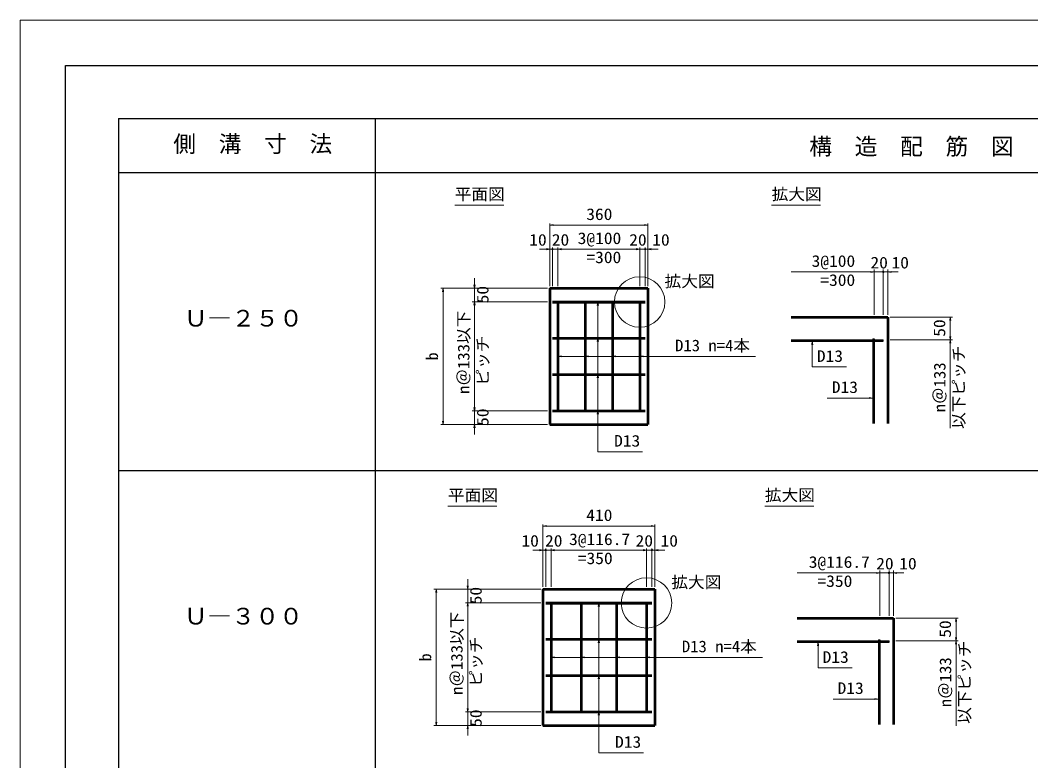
# Model space of a CAD drawing. Units: millimetres, scale not verified. Extents: x -4205 to 4205, y -2970 to 2970.
# Drawn here: x -4205 to 246, y -293 to 2970 of the extents above; entities that cross this region are included whole.
import ezdxf
from ezdxf.enums import TextEntityAlignment as Align

# ---------------------------------------------------------------- set-up
doc = ezdxf.new("R2010")
doc.units = ezdxf.units.MM
doc.header["$LTSCALE"] = 10
for name, color, linetype, lineweight in [('0-0_D-BMK-HTXT', 7, 'Continuous', 13), ('0-1_D-STR', 1, 'Continuous', 50), ('0-2_D-STR-DIM', 7, 'Continuous', 13), ('0-3_D-STR-TXT', 7, 'Continuous', 13), ('0-4_D-TTL', 7, 'Continuous', 13), ('0-7_V-nasSTD', 7, 'Continuous', 18)]:
    doc.layers.add(name, color=color, linetype=linetype, lineweight=lineweight)
doc.styles.add('ＭＳ ゴシック', font='')
doc.styles.get('ＭＳ ゴシック').set_extended_font_data('MS Gothic')

msp = doc.modelspace()

# ---------------------------------------------------------------- hatches: boundary and pattern name
at = {"layer": '0-2_D-STR-DIM'}
for points in [[(-1857.8, 1961.24, 1), (-1863.8, 1961.24, 1)], [(-1857.8, 1961.24, 1), (-1863.8, 1961.24, 1)], [(-1449.8, 1961.24, 1), (-1455.8, 1961.24, 1)], [(-1449.8, 1961.24, 1), (-1455.8, 1961.24, 1)], [(-401.07, 1860.86, 1), (-407.07, 1860.86, 1)], [(-401.07, 1860.86, 1), (-407.07, 1860.86, 1)], [(-1887.8, 635.1, 1), (-1893.8, 635.1, 1)], [(-1887.8, 635.1, 1), (-1893.8, 635.1, 1)], [(-1419.8, 635.1, 1), (-1425.8, 635.1, 1)], [(-1419.8, 635.1, 1), (-1425.8, 635.1, 1)], [(-375.78, 534.72, 1), (-381.78, 534.72, 1)], [(-375.78, 534.72, 1), (-381.78, 534.72, 1)]]:
    msp.add_hatch(color=256, dxfattribs=at).paths.add_polyline_path(points)

# ---------------------------------------------------------------- linework, layer by layer
at = {"layer": '0-0_D-BMK-HTXT'}
for p, q in [((-1661.03, 1728.27), (-1661.03, 1514.95)), ((-1661.03, 1568.67), (-1661.03, 1355.35)), ((-1836.8, 1488.87), (-1669.02, 1488.87)), ((-1716.8, 1488.87), (-1549.19, 1488.87)), ((-1596.8, 1488.87), (-1429.02, 1488.87)), ((-1661.03, 1409.07), (-1661.03, 1195.75)), ((-1656.8, 401.53), (-1656.8, 188.21)), ((-1656.8, 241.93), (-1656.8, 28.61)), ((-1866.8, 162.73), (-1689.02, 162.73)), ((-1734.8, 162.73), (-1537.19, 162.73)), ((-1578.8, 162.73), (-1401.02, 162.73)), ((-1656.8, 82.33), (-1656.8, -130.99))]:
    msp.add_line(p, q, dxfattribs=at)
for points in [[(-1658.53, 1713.27), (-1661.03, 1728.27), (-1663.53, 1713.27)], [(-1658.53, 1553.67), (-1661.03, 1568.67), (-1663.53, 1553.67)], [(-714.01, 1540.1), (-716.51, 1555.1), (-719.01, 1540.1)], [(-716.51, 1555.1), (-716.51, 1442.12), (-565.91, 1442.12)], [(-1821.8, 1491.37), (-1836.8, 1488.87), (-1821.8, 1486.37)], [(-1701.8, 1491.37), (-1716.8, 1488.87), (-1701.8, 1486.37)], [(-1581.8, 1491.37), (-1596.8, 1488.87), (-1581.8, 1486.37)], [(-1461.8, 1491.37), (-1476.8, 1488.87), (-1461.8, 1486.37)], [(-1476.8, 1488.87), (-1340.91, 1488.87), (-966.31, 1488.87)], [(-1658.53, 1394.07), (-1661.03, 1409.07), (-1663.53, 1394.07)], [(-450.95, 1305.11), (-500.02, 1305.11), (-650.62, 1305.11)], [(-465.95, 1302.61), (-450.95, 1305.11), (-465.95, 1307.61)], [(-1658.53, 1234.47), (-1661.03, 1249.47), (-1663.53, 1234.47)], [(-1661.03, 1249.47), (-1661.03, 1068.76), (-1464.69, 1068.76)], [(-1654.3, 386.53), (-1656.8, 401.53), (-1659.3, 386.53)], [(-1654.3, 226.93), (-1656.8, 241.93), (-1659.3, 226.93)], [(-688.72, 213.96), (-691.22, 228.96), (-693.72, 213.96)], [(-691.22, 228.96), (-691.22, 115.98), (-540.62, 115.98)], [(-1851.8, 165.23), (-1866.8, 162.73), (-1851.8, 160.23)], [(-1719.8, 165.23), (-1734.8, 162.73), (-1719.8, 160.23)], [(-1563.8, 165.23), (-1578.8, 162.73), (-1563.8, 160.23)], [(-1431.8, 165.23), (-1446.8, 162.73), (-1431.8, 160.23)], [(-1446.8, 162.73), (-1310.91, 162.73), (-936.31, 162.73)], [(-1654.3, 67.33), (-1656.8, 82.33), (-1659.3, 67.33)], [(-425.66, -21.03), (-474.72, -21.03), (-625.32, -21.03)], [(-440.66, -23.53), (-425.66, -21.03), (-440.66, -18.53)], [(-1654.3, -92.27), (-1656.8, -77.27), (-1659.3, -92.27)], [(-1656.8, -77.27), (-1656.8, -257.98), (-1460.46, -257.98)]]:
    msp.add_lwpolyline(points, dxfattribs=at)
at = {"layer": '0-1_D-STR'}
for p, q in [((-1872.8, 1788.87), (-1872.8, 1188.87)), ((-1872.8, 1788.87), (-1440.8, 1788.87)), ((-1440.8, 1788.87), (-1440.8, 1188.87)), ((-1860.8, 1728.87), (-1452.8, 1728.87)), ((-1860.8, 1728.27), (-1452.8, 1728.27)), ((-1836.8, 1728.87), (-1836.8, 1248.87)), ((-1716.8, 1728.87), (-1716.8, 1248.87)), ((-1596.8, 1728.87), (-1596.8, 1248.87)), ((-1476.8, 1728.87), (-1476.8, 1248.87)), ((-809.07, 1661.6), (-384.07, 1661.6)), ((-384.07, 1661.6), (-384.07, 1192.52)), ((-1860.8, 1568.67), (-1452.8, 1568.67)), ((-1860.8, 1409.07), (-1452.8, 1409.07)), ((-1860.8, 1249.47), (-1452.8, 1249.47)), ((-1860.8, 1248.87), (-1452.8, 1248.87)), ((-1872.8, 1188.87), (-1440.8, 1188.87)), ((-1902.8, 462.73), (-1902.8, -137.27)), ((-1902.8, 462.73), (-1410.8, 462.73)), ((-1410.8, 462.73), (-1410.8, -137.27)), ((-1890.8, 402.73), (-1422.8, 402.73)), ((-1890.8, 402.13), (-1422.8, 402.13)), ((-1866.8, 402.73), (-1866.8, -77.27)), ((-1734.8, 402.13), (-1734.8, -77.27)), ((-1578.8, 402.13), (-1578.8, -77.27)), ((-1446.8, 402.73), (-1446.8, -77.27)), ((-783.78, 335.46), (-358.78, 335.46)), ((-358.78, 335.46), (-358.78, -133.62)), ((-1890.8, 242.53), (-1422.8, 242.53)), ((-1890.8, 82.93), (-1422.8, 82.93)), ((-1890.8, -76.67), (-1422.8, -76.67)), ((-1890.8, -77.27), (-1422.8, -77.27)), ((-1902.8, -137.27), (-1410.8, -137.27))]:
    msp.add_line(p, q, dxfattribs=at)
at = {"layer": '0-1_D-STR', "lineweight": 25}
for p, q in [((-809.07, 1561.6), (-450.57, 1561.6)), ((-450.57, 1565.52), (-450.57, 1192.52)), ((-450.57, 1565.52), (-444.07, 1565.52)), ((-444.07, 1565.52), (-444.07, 1192.52)), ((-444.07, 1561.6), (-404.07, 1561.6)), ((-404.07, 1555.1), (-404.07, 1561.6)), ((-809.07, 1555.1), (-450.57, 1555.1)), ((-444.07, 1555.1), (-404.07, 1555.1)), ((-783.78, 235.46), (-425.28, 235.46)), ((-783.78, 228.96), (-425.28, 228.96)), ((-425.28, 239.38), (-425.28, -133.62)), ((-425.28, 239.38), (-418.78, 239.38)), ((-418.78, 239.38), (-418.78, -133.62)), ((-418.78, 235.46), (-378.78, 235.46)), ((-418.78, 228.96), (-378.78, 228.96)), ((-378.78, 228.96), (-378.78, 235.46))]:
    msp.add_line(p, q, dxfattribs=at)
at = {"layer": '0-2_D-STR-DIM', "lineweight": 25}
for p, q in [((-3772.2, 2537.2), (2021.67, 2537.2)), ((-2642.2, 2537.2), (-2642.2, -2537.2)), ((-3772.2, 2299.19), (2021.67, 2299.19)), ((-3772.2, 985.49), (2021.67, 985.49))]:
    msp.add_line(p, q, dxfattribs=at)
at = {"layer": '0-2_D-STR-DIM'}
for p, q in [((-1872.8, 1798.87), (-1872.8, 2074.75)), ((-1872.8, 2067.25), (-1440.8, 2067.25)), ((-1440.8, 1798.87), (-1440.8, 2074.75)), ((-1917.8, 1961.24), (-1860.8, 1961.24)), ((-1917.8, 1961.24), (-1872.8, 1961.24)), ((-1872.8, 1798.87), (-1872.8, 1968.74)), ((-1860.8, 1798.87), (-1860.8, 1968.74)), ((-1860.8, 1798.87), (-1860.8, 1968.74)), ((-1860.8, 1961.24), (-1791.8, 1961.24)), ((-1836.8, 1798.87), (-1836.8, 1968.74)), ((-1836.8, 1798.87), (-1836.8, 1968.74)), ((-1836.8, 1961.24), (-1791.8, 1961.24)), ((-1836.8, 1961.24), (-1476.8, 1961.24)), ((-1521.8, 1961.24), (-1452.8, 1961.24)), ((-1521.8, 1961.24), (-1476.8, 1961.24)), ((-1476.8, 1798.87), (-1476.8, 1968.74)), ((-1476.8, 1798.87), (-1476.8, 1968.74)), ((-1452.8, 1798.87), (-1452.8, 1968.74)), ((-1452.8, 1798.87), (-1452.8, 1968.74)), ((-1452.8, 1961.24), (-1395.8, 1961.24)), ((-1440.8, 1798.87), (-1440.8, 1968.74)), ((-1440.8, 1961.24), (-1395.8, 1961.24)), ((-444.07, 1671.6), (-444.07, 1870.86)), ((-444.07, 1671.6), (-444.07, 1870.86)), ((-404.07, 1671.6), (-404.07, 1870.86)), ((-404.07, 1671.6), (-404.07, 1870.86)), ((-384.07, 1671.6), (-384.07, 1870.86)), ((-2204.26, 1683.87), (-2204.26, 1833.87)), ((-2204.26, 1788.87), (-2204.26, 1833.87)), ((-809.07, 1860.86), (-444.07, 1860.86)), ((-489.07, 1860.86), (-404.07, 1860.86)), ((-489.07, 1860.86), (-444.07, 1860.86)), ((-404.07, 1860.86), (-339.07, 1860.86)), ((-384.07, 1860.86), (-339.07, 1860.86)), ((-1882.8, 1788.87), (-2352.72, 1788.87)), ((-2342.72, 1188.87), (-2342.72, 1788.87)), ((-1882.8, 1788.87), (-2214.26, 1788.87)), ((-1882.8, 1728.87), (-2214.26, 1728.87)), ((-1882.8, 1728.87), (-2214.26, 1728.87)), ((-2204.26, 1683.87), (-2204.26, 1728.87)), ((-2204.26, 1248.87), (-2204.26, 1728.87)), ((-374.07, 1661.6), (-98.74, 1661.6)), ((-108.74, 1661.6), (-108.74, 1561.6)), ((-374.07, 1561.6), (-98.74, 1561.6)), ((-374.07, 1561.6), (-98.74, 1561.6)), ((-108.74, 1561.6), (-108.74, 1172.36)), ((-2204.26, 1143.87), (-2204.26, 1293.87)), ((-2204.26, 1248.87), (-2204.26, 1293.87)), ((-1882.8, 1248.87), (-2214.26, 1248.87)), ((-1882.8, 1248.87), (-2214.26, 1248.87)), ((-1882.8, 1188.87), (-2352.72, 1188.87)), ((-1882.8, 1188.87), (-2214.26, 1188.87)), ((-2204.26, 1143.87), (-2204.26, 1188.87)), ((-1902.8, 472.73), (-1902.8, 748.61)), ((-1902.8, 741.11), (-1410.8, 741.11)), ((-1410.8, 472.73), (-1410.8, 748.61)), ((-1947.8, 635.1), (-1890.8, 635.1)), ((-1947.8, 635.1), (-1902.8, 635.1)), ((-1902.8, 472.73), (-1902.8, 642.6)), ((-1890.8, 472.73), (-1890.8, 642.6)), ((-1890.8, 472.73), (-1890.8, 642.6)), ((-1890.8, 635.1), (-1821.8, 635.1)), ((-1866.8, 472.73), (-1866.8, 642.6)), ((-1866.8, 472.73), (-1866.8, 642.6)), ((-1866.8, 635.1), (-1821.8, 635.1)), ((-1866.8, 635.1), (-1446.8, 635.1)), ((-1491.8, 635.1), (-1422.8, 635.1)), ((-1491.8, 635.1), (-1446.8, 635.1)), ((-1446.8, 472.73), (-1446.8, 642.6)), ((-1446.8, 472.73), (-1446.8, 642.6)), ((-1422.8, 472.73), (-1422.8, 642.6)), ((-1422.8, 472.73), (-1422.8, 642.6)), ((-1422.8, 635.1), (-1365.8, 635.1)), ((-1410.8, 472.73), (-1410.8, 642.6)), ((-1410.8, 635.1), (-1365.8, 635.1)), ((-783.78, 534.72), (-418.78, 534.72)), ((-463.78, 534.72), (-378.78, 534.72)), ((-463.78, 534.72), (-418.78, 534.72)), ((-418.78, 345.46), (-418.78, 544.72)), ((-418.78, 345.46), (-418.78, 544.72)), ((-378.78, 345.46), (-378.78, 544.72)), ((-378.78, 345.46), (-378.78, 544.72)), ((-378.78, 534.72), (-313.78, 534.72)), ((-358.78, 345.46), (-358.78, 544.72)), ((-358.78, 534.72), (-313.78, 534.72)), ((-2234.26, 357.73), (-2234.26, 507.73)), ((-2234.26, 462.73), (-2234.26, 507.73)), ((-1912.8, 462.73), (-2382.72, 462.73)), ((-2372.72, -137.27), (-2372.72, 462.73)), ((-1912.8, 462.73), (-2244.26, 462.73)), ((-1912.8, 402.73), (-2244.26, 402.73)), ((-1912.8, 402.73), (-2244.26, 402.73)), ((-2234.26, 357.73), (-2234.26, 402.73)), ((-2234.26, -77.27), (-2234.26, 402.73)), ((-348.78, 335.46), (-73.44, 335.46)), ((-83.44, 335.46), (-83.44, 235.46)), ((-348.78, 235.46), (-73.44, 235.46)), ((-348.78, 235.46), (-73.44, 235.46)), ((-83.44, 235.46), (-83.44, -139.53)), ((-2234.26, -182.27), (-2234.26, -32.27)), ((-2234.26, -77.27), (-2234.26, -32.27)), ((-1912.8, -77.27), (-2244.26, -77.27)), ((-1912.8, -77.27), (-2244.26, -77.27)), ((-1912.8, -137.27), (-2382.72, -137.27)), ((-1912.8, -137.27), (-2244.26, -137.27)), ((-2234.26, -182.27), (-2234.26, -137.27))]:
    msp.add_line(p, q, dxfattribs=at)
at = {"layer": '0-2_D-STR-DIM', "lineweight": 25}
msp.add_lwpolyline([(-3772.2, 2537.2), (-3772.2, -2537.2), (2021.67, -2537.2)], dxfattribs=at)
at = {"layer": '0-2_D-STR-DIM'}
for points in [[(-1857.8, 2069.75), (-1872.8, 2067.25), (-1857.8, 2064.75)], [(-1455.8, 2064.75), (-1440.8, 2067.25), (-1455.8, 2069.75)], [(-1887.8, 1958.74), (-1872.8, 1961.24), (-1887.8, 1963.74)], [(-1821.8, 1963.74), (-1836.8, 1961.24), (-1821.8, 1958.74)], [(-1821.8, 1963.74), (-1836.8, 1961.24), (-1821.8, 1958.74)], [(-1491.8, 1958.74), (-1476.8, 1961.24), (-1491.8, 1963.74)], [(-1491.8, 1958.74), (-1476.8, 1961.24), (-1491.8, 1963.74)], [(-1425.8, 1963.74), (-1440.8, 1961.24), (-1425.8, 1958.74)], [(-459.07, 1858.36), (-444.07, 1860.86), (-459.07, 1863.36)], [(-459.07, 1858.36), (-444.07, 1860.86), (-459.07, 1863.36)], [(-369.07, 1863.36), (-384.07, 1860.86), (-369.07, 1858.36)], [(-2340.22, 1773.87), (-2342.72, 1788.87), (-2345.22, 1773.87)], [(-2206.76, 1803.87), (-2204.26, 1788.87), (-2201.76, 1803.87)], [(-2201.76, 1713.87), (-2204.26, 1728.87), (-2206.76, 1713.87)], [(-2201.76, 1713.87), (-2204.26, 1728.87), (-2206.76, 1713.87)], [(-106.24, 1646.6), (-108.74, 1661.6), (-111.24, 1646.6)], [(-111.24, 1576.6), (-108.74, 1561.6), (-106.24, 1576.6)], [(-106.24, 1546.6), (-108.74, 1561.6), (-111.24, 1546.6)], [(-2206.76, 1263.87), (-2204.26, 1248.87), (-2201.76, 1263.87)], [(-2206.76, 1263.87), (-2204.26, 1248.87), (-2201.76, 1263.87)], [(-2345.22, 1203.87), (-2342.72, 1188.87), (-2340.22, 1203.87)], [(-2201.76, 1173.87), (-2204.26, 1188.87), (-2206.76, 1173.87)], [(-1887.8, 743.61), (-1902.8, 741.11), (-1887.8, 738.61)], [(-1425.8, 738.61), (-1410.8, 741.11), (-1425.8, 743.61)], [(-1917.8, 632.6), (-1902.8, 635.1), (-1917.8, 637.6)], [(-1851.8, 637.6), (-1866.8, 635.1), (-1851.8, 632.6)], [(-1851.8, 637.6), (-1866.8, 635.1), (-1851.8, 632.6)], [(-1461.8, 632.6), (-1446.8, 635.1), (-1461.8, 637.6)], [(-1461.8, 632.6), (-1446.8, 635.1), (-1461.8, 637.6)], [(-1395.8, 637.6), (-1410.8, 635.1), (-1395.8, 632.6)], [(-433.78, 532.22), (-418.78, 534.72), (-433.78, 537.22)], [(-433.78, 532.22), (-418.78, 534.72), (-433.78, 537.22)], [(-343.78, 537.22), (-358.78, 534.72), (-343.78, 532.22)], [(-2370.22, 447.73), (-2372.72, 462.73), (-2375.22, 447.73)], [(-2236.76, 477.73), (-2234.26, 462.73), (-2231.76, 477.73)], [(-2231.76, 387.73), (-2234.26, 402.73), (-2236.76, 387.73)], [(-2231.76, 387.73), (-2234.26, 402.73), (-2236.76, 387.73)], [(-80.94, 320.46), (-83.44, 335.46), (-85.94, 320.46)], [(-85.94, 250.46), (-83.44, 235.46), (-80.94, 250.46)], [(-80.94, 220.46), (-83.44, 235.46), (-85.94, 220.46)], [(-2236.76, -62.27), (-2234.26, -77.27), (-2231.76, -62.27)], [(-2236.76, -62.27), (-2234.26, -77.27), (-2231.76, -62.27)], [(-2375.22, -122.27), (-2372.72, -137.27), (-2370.22, -122.27)], [(-2231.76, -152.27), (-2234.26, -137.27), (-2236.76, -152.27)]]:
    msp.add_lwpolyline(points, dxfattribs=at)
for centre in [(-1476.8, 1728.54), (-1446.8, 402.44)]:
    msp.add_circle(centre, 111.19, dxfattribs=at)
at = {"layer": '0-2_D-STR-DIM', "lineweight": 18}
for centre, start, end in [((-1860.8, 1961.24), 0, 180), ((-1860.8, 1961.24), 0, 180), ((-1860.8, 1961.24), 180, 0), ((-1860.8, 1961.24), 180, 0), ((-1452.8, 1961.24), 0, 180), ((-1452.8, 1961.24), 0, 180), ((-1452.8, 1961.24), 180, 0), ((-1452.8, 1961.24), 180, 0), ((-404.07, 1860.86), 0, 180), ((-404.07, 1860.86), 0, 180), ((-404.07, 1860.86), 180, 0), ((-404.07, 1860.86), 180, 0), ((-1890.8, 635.1), 0, 180), ((-1890.8, 635.1), 0, 180), ((-1890.8, 635.1), 180, 0), ((-1890.8, 635.1), 180, 0), ((-1422.8, 635.1), 0, 180), ((-1422.8, 635.1), 0, 180), ((-1422.8, 635.1), 180, 0), ((-1422.8, 635.1), 180, 0), ((-378.78, 534.72), 0, 180), ((-378.78, 534.72), 0, 180), ((-378.78, 534.72), 180, 0), ((-378.78, 534.72), 180, 0)]:
    msp.add_arc(centre, 3, start, end, dxfattribs=at)
at = {"layer": '0-3_D-STR-TXT'}
for p, q in [((-2291.42, 2155.51), (-2075.82, 2155.51)), ((-895.62, 2155.58), (-680.02, 2155.58)), ((-2321.42, 829.37), (-2105.82, 829.37)), ((-925.62, 829.43), (-710.02, 829.43))]:
    msp.add_line(p, q, dxfattribs=at)
at = {"layer": '0-4_D-TTL', "lineweight": 25}
msp.add_lwpolyline([(-4005, -2770), (-4005, 2770), (4005, 2770), (4005, -2770)], close=True, dxfattribs=at)
at = {"layer": '0-7_V-nasSTD'}
msp.add_lwpolyline([(-4205, -2970), (-4205, 2970), (4205, 2970), (4205, -2970)], close=True, dxfattribs=at)

# ---------------------------------------------------------------- texts
at = {"layer": '0-0_D-BMK-HTXT', "style": 'ＭＳ ゴシック'}
for s, width, p in [('D13 n=4本', 1.05, (-1320.91, 1495.87)), ('D13', 1.1, (-696.51, 1449.12)), ('D13', 1.1, (-630.62, 1312.11)), ('D13', 1.1, (-1589.49, 1075.76)), ('D13 n=4本', 1.05, (-1290.91, 169.73)), ('D13', 1.1, (-671.22, 122.98)), ('D13', 1.1, (-605.32, -14.03)), ('D13', 1.1, (-1585.26, -250.98))]:
    msp.add_text(s, height=51.32, dxfattribs=dict(at, width=width)).set_placement(p, align=Align.BOTTOM_LEFT)
at = {"layer": '0-2_D-STR-DIM', "style": 'ＭＳ ゴシック', "width": 1.1}
for s, p in [('360', (-1712.1, 2074.25)), ('10', (-1963.15, 1961.24)), ('20', (-1863.96, 1961.24)), ('3@100', (-1749.9, 1968.24)), ('20', (-1522.94, 1961.24)), ('10', (-1421.49, 1961.24)), (' =300', (-1749.9, 1884.24)), ('3@100', (-719.67, 1867.86)), ('20', (-460.47, 1860.86)), ('10', (-367.79, 1860.86)), (' =300', (-719.67, 1783.86)), ('410', (-1712.1, 748.11)), ('10', (-1997.58, 635.1)), ('20', (-1893.63, 635.1)), ('3@116.7', (-1787.7, 642.1)), ('20', (-1494.9, 635.1)), ('10', (-1385.03, 635.1)), (' =350', (-1787.7, 558.1)), ('3@116.7', (-732.18, 541.72)), ('20', (-435.18, 534.72)), ('10', (-333.72, 534.72)), (' =350', (-732.18, 457.72))]:
    msp.add_text(s, height=51.32, dxfattribs=at).set_placement(p, align=Align.BOTTOM_LEFT)
at = {"layer": '0-2_D-STR-DIM', "style": 'ＭＳ ゴシック'}
for s, width, p in [('50', 1.1, (-2127.26, 1722.47)), (' n＠133以下', 1.05, (-2211.26, 1286.57)), ('50', 1.1, (-115.74, 1575.2)), ('\u3000ピッチ', 1.05, (-2127.26, 1286.57)), ('以下ピッチ', 1.05, (-30.67, 1168.82)), ('  n＠133', 1.05, (-114.67, 1168.82)), ('50', 1.1, (-2127.26, 1182.47)), ('50', 1.1, (-2157.26, 396.33)), (' n＠133以下', 1.05, (-2241.26, -39.57)), ('50', 1.1, (-90.44, 249.06)), ('\u3000ピッチ', 1.05, (-2157.26, -39.57)), ('以下ピッチ', 1.05, (-5.37, -130.49)), ('  n＠133', 1.05, (-89.37, -130.49)), ('50', 1.1, (-2157.26, -143.67))]:
    msp.add_text(s, height=51.32, rotation=90, dxfattribs=dict(at, width=width)).set_placement(p, align=Align.BOTTOM_LEFT)
for p in [(-2349.72, 1471.37), (-2379.72, 145.23)]:
    msp.add_text('b', height=51.32, rotation=90, dxfattribs=at).set_placement(p, align=Align.BOTTOM_LEFT)
at = {"layer": '0-3_D-STR-TXT', "style": 'ＭＳ ゴシック', "width": 1.05}
for s, height, p in [('平面図', 51.32, (-2291.42, 2162.51)), ('拡大図', 51.32, (-895.62, 2162.58)), ('拡大図', 51.32, (-1367.37, 1778.82)), ('Ｕ―２５０', 73.31, (-3484.53, 1598.25)), ('平面図', 51.32, (-2321.42, 836.37)), ('拡大図', 51.32, (-925.62, 836.43)), ('拡大図', 51.32, (-1337.37, 452.72)), ('Ｕ―３００', 73.31, (-3484.53, 285.45))]:
    msp.add_text(s, height=height, dxfattribs=at).set_placement(p, align=Align.BOTTOM_LEFT)
at = {"layer": '0-3_D-STR-TXT', "char_height": 73.31, "attachment_point": 7, "style": 'ＭＳ ゴシック'}
for s, insert in [('\\T2;側溝寸法', (-3530.82, 2380.18)), ('\\T2;構造配筋図', (-729.89, 2368.5))]:
    msp.add_mtext(s, dxfattribs=dict(at, insert=insert))

doc.saveas('drawing.dxf')
